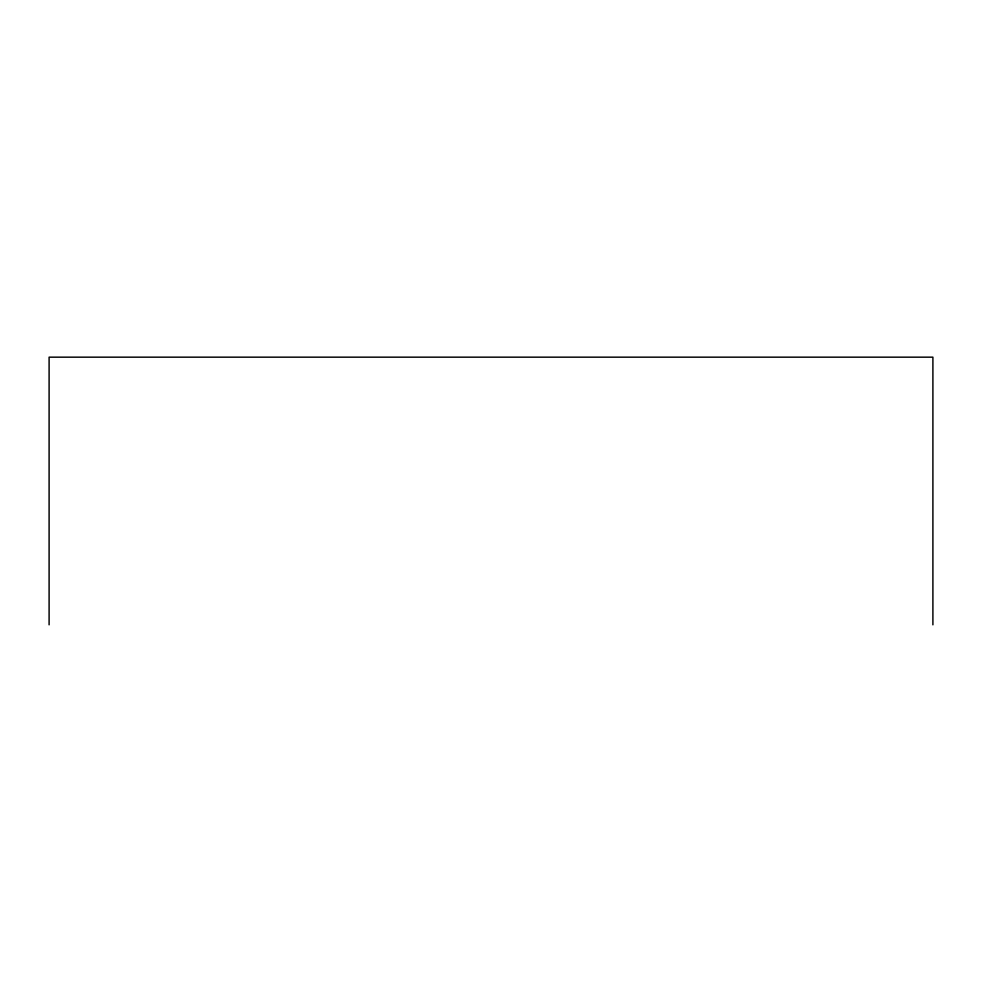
<?xml version="1.0" encoding="UTF-8"?>
<svg xmlns="http://www.w3.org/2000/svg" width="982" height="982" viewBox="0 0 982 982"><rect width="100%" height="100%" fill="white"/><g stroke="black" fill="none" stroke-linecap="round" stroke-linejoin="round"><path stroke-width="1.47" d="M932.9 624.834L932.9 357.166L49.1 357.166L49.1 624.834"/></g></svg>
